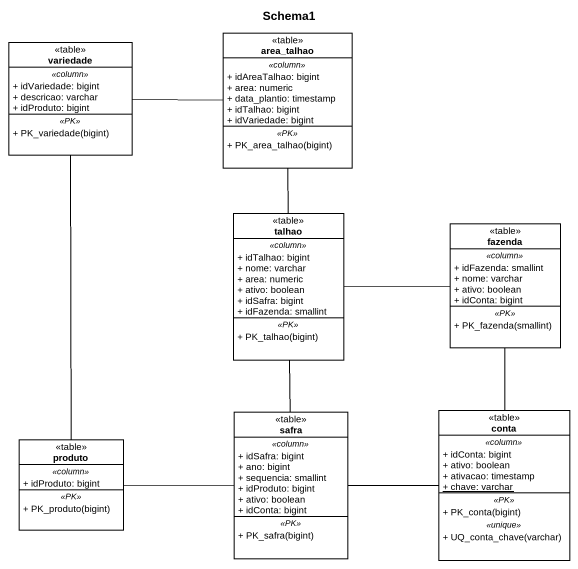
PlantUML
@startuml
title Schema1
hide circle
hide empty members
skinparam classAttributeIconSize 0
class variedade <<table>> {
  .. <<column>> ..
  + idVariedade: bigint
  + descricao: varchar
  + idProduto: bigint
  .. <<PK>> ..
  + PK_variedade(bigint)
}
class area_talhao <<table>> {
  .. <<column>> ..
  + idAreaTalhao: bigint
  + area: numeric
  + data_plantio: timestamp
  + idTalhao: bigint
  + idVariedade: bigint
  .. <<PK>> ..
  + PK_area_talhao(bigint)
}
class talhao <<table>> {
  .. <<column>> ..
  + idTalhao: bigint
  + nome: varchar
  + area: numeric
  + ativo: boolean
  + idSafra: bigint
  + idFazenda: smallint
  .. <<PK>> ..
  + PK_talhao(bigint)
}
class fazenda <<table>> {
  .. <<column>> ..
  + idFazenda: smallint
  + nome: varchar
  + ativo: boolean
  + idConta: bigint
  .. <<PK>> ..
  + PK_fazenda(smallint)
}
class safra <<table>> {
  .. <<column>> ..
  + idSafra: bigint
  + ano: bigint
  + sequencia: smallint
  + idProduto: bigint
  + ativo: boolean
  + idConta: bigint
  .. <<PK>> ..
  + PK_safra(bigint)
}
class conta <<table>> {
  .. <<column>> ..
  + idConta: bigint
  + ativo: boolean
  + ativacao: timestamp
  {static} + chave: varchar
  .. <<PK>> ..
  + PK_conta(bigint)
  .. <<unique>> ..
  + UQ_conta_chave(varchar)
}
class produto <<table>> {
  .. <<column>> ..
  + idProduto: bigint
  .. <<PK>> ..
  + PK_produto(bigint)
}
area_talhao -left- variedade
area_talhao -- talhao
talhao -right- fazenda
safra -up- talhao
conta -up- fazenda
conta -left- safra
produto -up- variedade
produto -right- safra
@enduml
